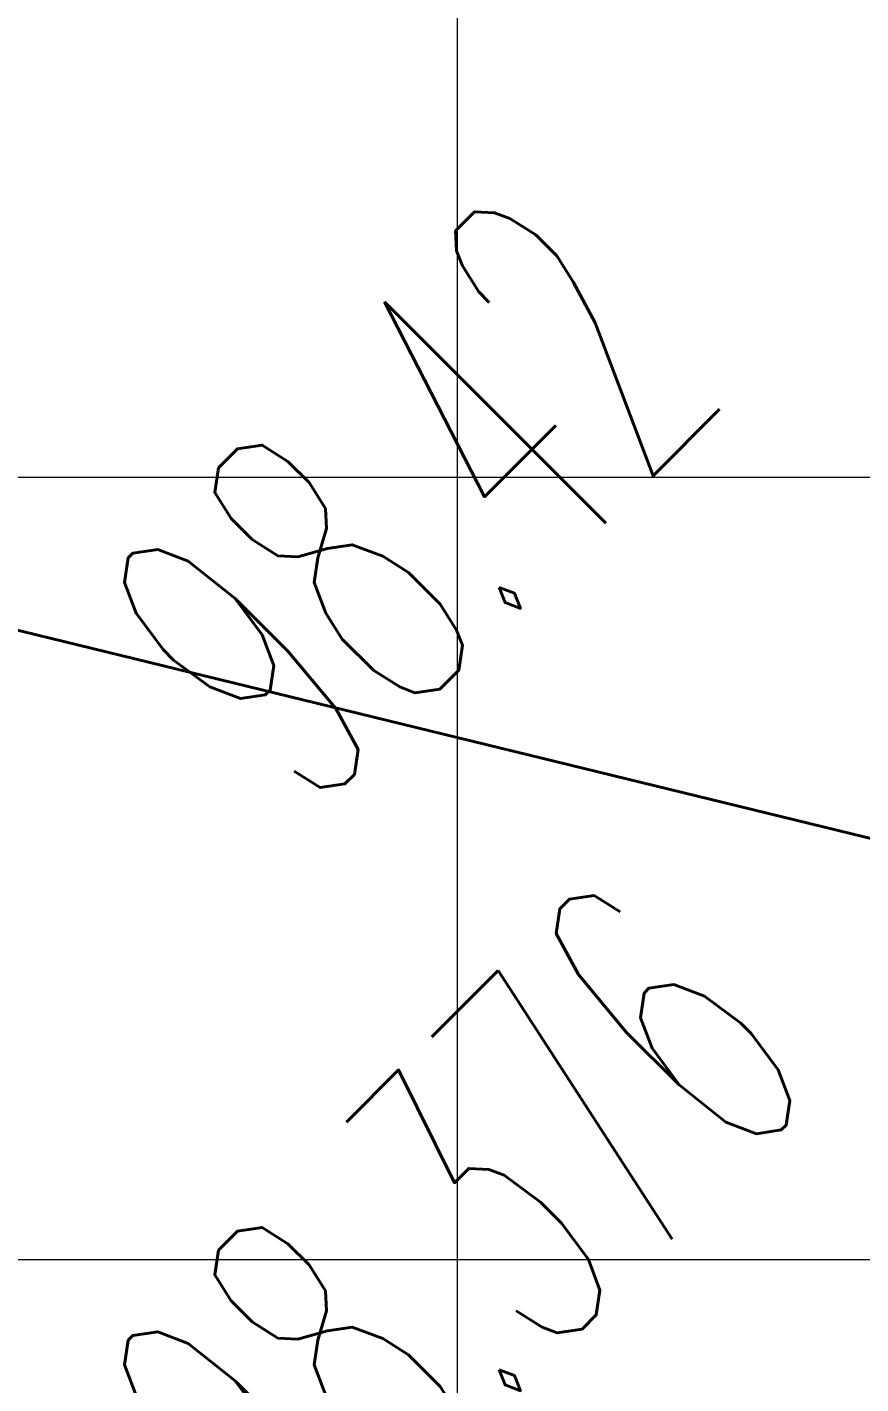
# Model space of a CAD drawing. Header units: millimetres. Extents: x 684983 to 685377, y 990360 to 990509.
# Drawn here: x 685056.915 to 685059.045, y 990445.721 to 990449.189 of the extents above; entities that cross this region are included whole.
import ezdxf

# ---------------------------------------------------------------- set-up
doc = ezdxf.new("R2010")
doc.units = ezdxf.units.MM
doc.header["$PDMODE"] = 35
doc.header["$PDSIZE"] = 0.2
for name, color, linetype, lineweight in [('BD', 1, 'Continuous', 40), ('grid', 8, 'Continuous', 9), ('GRID LEVELS', 7, 'Continuous', 13)]:
    doc.layers.add(name, color=color, linetype=linetype, lineweight=lineweight)
doc.layers.add('dim', color=7, linetype='Continuous')
doc.styles.add('DIM', font='ARIALN.TTF', dxfattribs={"width": 0.8, "height": 1})
doc.styles.get("Standard").update_dxf_attribs({"font": 'RomanS'})
doc.dimstyles.get("Standard").update_dxf_attribs({"dimtxt": 1, "dimasz": 0.18, "dimexe": 0.18, "dimexo": 0.0625, "dimgap": 0.09, "dimtad": 0, "dimrnd": 0.05, "dimzin": 0, "dimdsep": 46, "dimtxsty": 'DIM', "dimcen": 0.09, "dimse1": 1, "dimse2": 1, "dimsd1": 1, "dimsd2": 1, "dimadec": 0, "dimazin": 0, "dimtfac": 1, "dimtix": 1, "dimtofl": 0, "dimtmove": 2, "dimatfit": 3, "dimfxl": 0, "dimtolj": 1, "dimtzin": 0, "dimarcsym": 0})

# ---------------------------------------------------------------- blocks, each defined once
blk = doc.blocks.new('*D27')
at = {"layer": 'Defpoints', "color": 0, "transparency": 16777216}
for p in [(685056.3962, 990448.8721), (685056.142, 990447.83), (685075.2439, 990443.1706)]:
    blk.add_point(p, dxfattribs=at)
at = {"layer": 'dim', "color": 0, "transparency": 16777216, "insert": (685065.9471, 990446.5424), "char_height": 1, "attachment_point": 5, "rotation": 346.2918, "style": 'DIM'}
blk.add_mtext('\\A1;19.65', dxfattribs=at)

msp = doc.modelspace()

# ---------------------------------------------------------------- linework, layer by layer
at = {"layer": 'BD'}
msp.add_line((685056.142, 990447.83), (685075.2439, 990443.1706), dxfattribs=at)
at = {"layer": 'grid'}
for p, q in [((685058.0136, 990509.1548), (685058.0136, 990370.8996)), ((685085.1957, 990448.0381), (684982.7636, 990448.0381)), ((685085.1957, 990446.0381), (684982.7636, 990446.0381))]:
    msp.add_line(p, q, dxfattribs=at)

# ---------------------------------------------------------------- texts
at = {"layer": 'GRID LEVELS', "width": 0.5}
for s, p in [('98.42', (685057.63, 990447.1578, 98.4196)), ('98.376', (685057.63, 990445.1578, 98.3761))]:
    msp.add_text(s, height=0.8, rotation=45, dxfattribs=at).set_placement(p)

# ---------------------------------------------------------------- dimensions: what is measured, and where the dimension line sits
at = {"layer": 'dim'}
dim = msp.add_aligned_dim(p1=(685075.2439, 990443.1706), p2=(685056.142, 990447.83), distance=-1.0727, dimstyle='Standard', dxfattribs=at)
dim.commit()
dim.dimension.update_dxf_attribs({"geometry": '*D27', "text_midpoint": (685065.9471, 990446.5424)})

doc.saveas('drawing.dxf')
